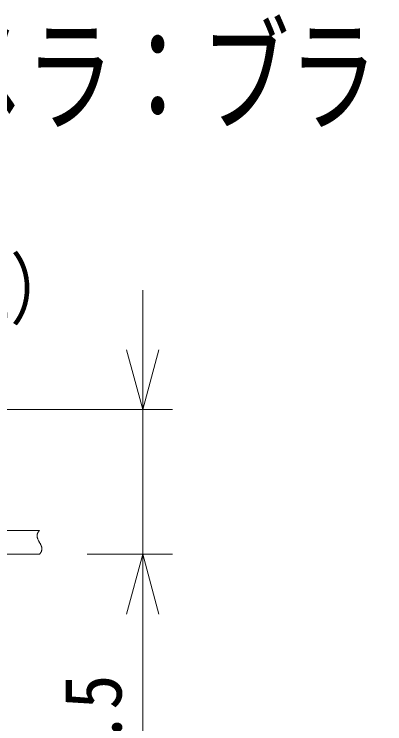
# Model space of a CAD drawing. Units: millimetres on the paper. Extents: x -62 to 64, y -59 to 59.
# Drawn here: x 9.94 to 25.45, y 29.61 to 59.28 of the extents above; entities that cross this region are included whole.
import ezdxf
from ezdxf.enums import TextEntityAlignment as Align

# ---------------------------------------------------------------- set-up
doc = ezdxf.new("R2010")
doc.units = ezdxf.units.MM
doc.layers.add('0-0_MOJI1', color=7, linetype='Continuous')
for name, color, linetype, lineweight in [('0-1_GAIKEI', 4, 'Continuous', 9), ('0-2_SUNPO', 7, 'Continuous', 9), ('0-3_0', 7, 'Continuous', 9)]:
    doc.layers.add(name, color=color, linetype=linetype, lineweight=lineweight)
doc.styles.add('ＭＳ ゴシック', font='')
doc.styles.get('ＭＳ ゴシック').set_extended_font_data('MS Gothic')

# ---------------------------------------------------------------- blocks, each defined once
blk = doc.blocks.new('_Open30')
at = {"layer": '0-3_0'}
blk.add_line((0, 0), (-1, 0), dxfattribs=at)
blk.add_lwpolyline([(-1, 0.2679), (0, 0), (-1, -0.2679)], dxfattribs=at)

msp = doc.modelspace()

# ---------------------------------------------------------------- linework, layer by layer
at = {"layer": '0-1_GAIKEI'}
for p, q in [((8, 37.697), (11, 37.697)), ((8, 36.697), (11, 36.697))]:
    msp.add_line(p, q, dxfattribs=at)
for points in [[(11, 37.697), (10.983, 37.678), (10.967, 37.658), (10.954, 37.639), (10.941, 37.619), (10.931, 37.599), (10.921, 37.58), (10.914, 37.56), (10.908, 37.541), (10.903, 37.521), (10.901, 37.501), (10.899, 37.482), (10.899, 37.462), (10.9, 37.443), (10.903, 37.423), (10.907, 37.403), (10.912, 37.384), (10.918, 37.364), (10.926, 37.345), (10.934, 37.325), (10.943, 37.305), (10.952, 37.286), (10.962, 37.266), (10.973, 37.247), (10.983, 37.227), (10.994, 37.207), (11.006, 37.188), (11.017, 37.168), (11.027, 37.148), (11.038, 37.129), (11.048, 37.109), (11.058, 37.09), (11.066, 37.07), (11.074, 37.05), (11.082, 37.031), (11.088, 37.011), (11.093, 36.992), (11.097, 36.972), (11.1, 36.952), (11.101, 36.933)], [(11.101, 36.933), (11.101, 36.913), (11.099, 36.894), (11.097, 36.874), (11.092, 36.854), (11.086, 36.835), (11.079, 36.815), (11.069, 36.796), (11.059, 36.776), (11.046, 36.756), (11.033, 36.737), (11.017, 36.717), (11, 36.697)]]:
    msp.add_lwpolyline(points, dxfattribs=at)
at = {"layer": '0-2_SUNPO'}
for p, q in [((15.318, 45.247), (15.318, 47.747)), ((9.139, 42.747), (16.568, 42.747)), ((15.318, 42.747), (15.318, 36.697)), ((13, 36.697), (16.568, 36.697)), ((15.318, 34.197), (15.318, 24.947))]:
    msp.add_line(p, q, dxfattribs=at)

# ---------------------------------------------------------------- block references
at = {"layer": '0-2_SUNPO', "xscale": 2.5, "yscale": 2.5}
for p, rotation in [((15.318, 42.747), 269.99952), ((15.318, 36.697), 89.99952)]:
    msp.add_blockref('_Open30', p, dxfattribs=dict(at, rotation=rotation))

# ---------------------------------------------------------------- texts
at = {"layer": '0-0_MOJI1', "style": 'ＭＳ ゴシック', "width": 0.7}
msp.add_text('屋内ＦＨＤ ドームＡＩカメラ：ブラック（天井埋込金具付）', height=3.849, dxfattribs=at).set_placement((-35.5, 53.624), align=Align.BOTTOM_LEFT)
at = {"layer": '0-2_SUNPO', "style": 'ＭＳ ゴシック', "width": 0.8}
msp.add_text('φ160（天井穴加工）', height=2.405, dxfattribs=at).set_placement((-11.884, 45.86), align=Align.BOTTOM_LEFT)
at = {"layer": '0-2_SUNPO', "style": 'ＭＳ ゴシック', "width": 0.9}
msp.add_text('60.5', height=2.405, rotation=90, dxfattribs=at).set_placement((15.156, 25.787), align=Align.BOTTOM_LEFT)

doc.saveas('drawing.dxf')
